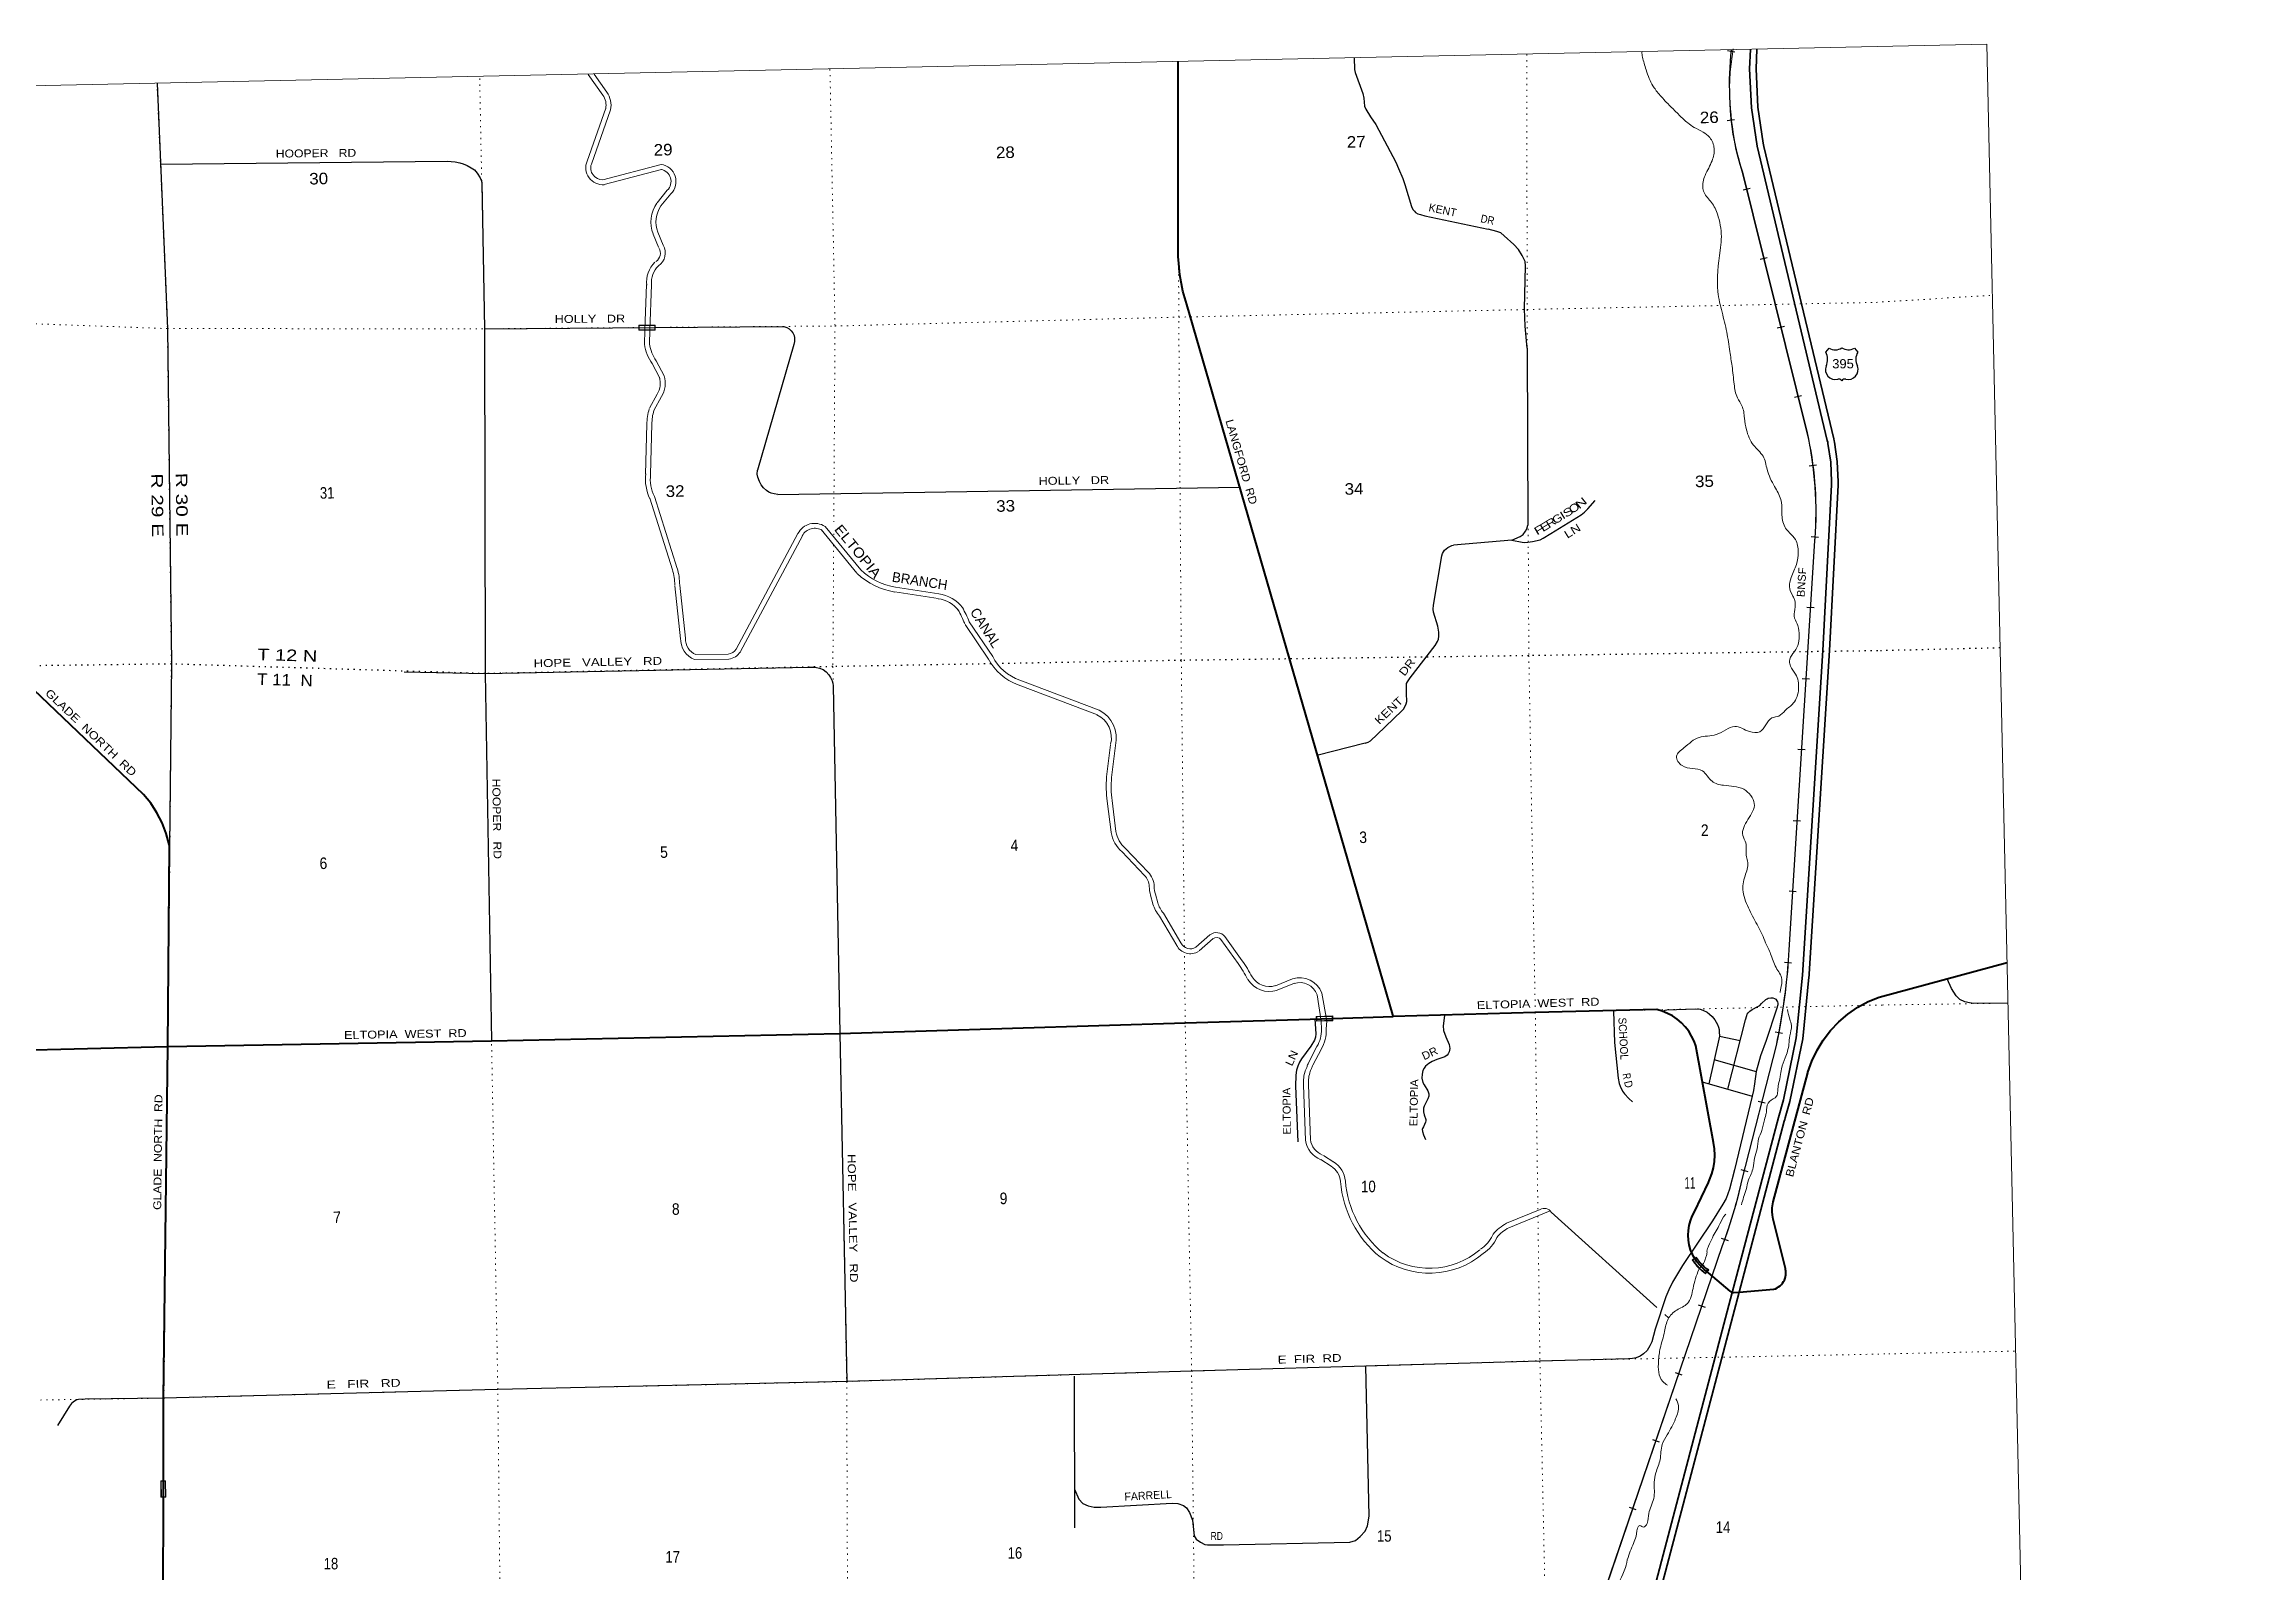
# Model space of a CAD drawing. Header units: feet. Extents: x 245918 to 509309, y -547785 to -360805.
# Drawn here: x 475798 to 509309, y -383988 to -360805 of the extents above; entities that cross this region are included whole.
import ezdxf
from ezdxf.enums import TextEntityAlignment as Align

# ---------------------------------------------------------------- set-up
doc = ezdxf.new("R2010")
doc.units = ezdxf.units.FT
doc.header["$LTSCALE"] = 60
doc.header["$PDMODE"] = 32
doc.header["$PDSIZE"] = 30
doc.linetypes.add('DOTTED', pattern=[1.5, 0.3, -1.2])
for name, color, linetype, lineweight in [('16', 7, 'Continuous', 25), ('20', 7, 'Continuous', 35), ('26', 7, 'Continuous', 40), ('27', 7, 'Continuous', 13), ('29', 7, 'Continuous', 25), ('31', 7, 'Continuous', 13), ('34', 7, 'Continuous', 25), ('39', 7, 'Continuous', 13), ('4', 7, 'Continuous', 13), ('6', 7, 'DOTTED', 25), ('61', 7, 'Continuous', 13), ('7', 7, 'DOTTED', 13)]:
    doc.layers.add(name, color=color, linetype=linetype, lineweight=lineweight)
doc.layers.add('30', color=7, linetype='Continuous')
doc.layers.add('41', color=7, linetype='Continuous')

msp = doc.modelspace()

# ---------------------------------------------------------------- linework, layer by layer
at = {"layer": '16'}
for p, q in [((502840.09, -365477.69), (502891.4, -365418.93)), ((503083.16, -365412.96), (503082.88, -365413.16)), ((503275.25, -365418.84), (503326.64, -365477.69))]:
    msp.add_line(p, q, dxfattribs=at)
for centre, radius, start, end in [((502647.11, -365588.32), 222.05, 332.97043, 29.75871), ((502982.48, -365261.27), 182.07, 239.97227, 303.45418), ((503184.26, -365261.77), 181.52, 236.33975, 300.08743), ((503184.25, -365261.27), 182.07, 236.54582, 236.59441), ((503519.61, -365588.32), 222.05, 150.24129, 207.02957), ((502986.3, -365743.22), 151.42, 159.09177, 283.81923), ((503180.42, -365743.22), 151.42, 256.18077, 20.90823)]:
    msp.add_arc(centre, radius, start, end, dxfattribs=at)
for centre, major_axis, start_param, end_param in [((503041.64, -365942.04), (-19.56, 51.67), 4.95877769, 6.28318531), ((503125.09, -365942.04), (19.56, 51.67), 0, 1.32637542)]:
    msp.add_ellipse(centre, major_axis=major_axis, ratio=0.929097, start_param=start_param, end_param=end_param, dxfattribs=at)
at = {"layer": '20'}
for p, q in [((499747.7, -386097.64), (501421.85, -379749.95)), ((499851.71, -386095.36), (501527.61, -379741.08))]:
    msp.add_line(p, q, dxfattribs=at)
for points in [[(501421.85, -379749.95), (502121.99, -377095.34), (502197.42, -376825.51), (502392.65, -375886.35), (502488.63, -374931.93), (502795.35, -370008.27), (502927.47, -367493.41), (502928.79, -367468.22), (502928.52, -367443.41), (502916.09, -367147.43), (502874.66, -366867.04), (502871.17, -366843.42), (502864.87, -366817.04), (501799.04, -362354.35), (501711.68, -361770.29), (501685.84, -361180.3), (501696.24, -360883.47)], [(501527.61, -379741.08), (502211.32, -377148.73), (502218.54, -377121.35), (502224.87, -377098.73), (502294.13, -376850.96), (502491.48, -375901.55), (502585.86, -374963.15), (502588.55, -374936.45), (502590, -374913.15), (502895.69, -370005.94), (503027.45, -367495.32), (503028.77, -367470.07), (503028.55, -367445.32), (503015.64, -367138.01), (502972.18, -366843.81), (502969.11, -366823.03), (502962.13, -366793.81), (501902.27, -362356.12), (501896.94, -362333.8), (501892.8, -362306.12), (501811.22, -361760.69), (501785.84, -361181.16), (501797.19, -360881.26)]]:
    msp.add_lwpolyline(points, dxfattribs=at)
at = {"layer": '26'}
for points in [[(496274.49, -375561.29), (496267.57, -375537.39), (493143.6, -364753.77), (493083.6, -364551.47), (493035.42, -364303.85), (493015.53, -364076.97), (493011.68, -364033.09), (493011.68, -364026.97), (493009.9, -361071.66)], [(477672.87, -376015.27), (477702.7, -372977.02), (477696.7, -372948.31), (477651.19, -372782.01), (477588.53, -372621.38), (477509.43, -372468.18), (477414.75, -372324.09), (477305.53, -372190.69), (473863.18, -368913.2)], [(501527.61, -379741.08), (502051.47, -379700.28), (502077.37, -379690.75), (502102.13, -379678.57), (502125.48, -379663.87), (502147.16, -379646.81), (502166.95, -379627.57), (502184.61, -379606.37), (502199.96, -379583.44), (502212.83, -379559.04), (502223.08, -379533.42), (502230.6, -379506.87), (502235.3, -379479.67), (502237.13, -379452.14), (502236.07, -379424.57), (502232.14, -379397.26), (502229.23, -379384.3), (502042.44, -378633.66), (502032.1, -378577.05), (502027.74, -378519.68), (502029.4, -378462.16), (502037.07, -378405.13), (502044.7, -378370.67), (502567.29, -376415.76), (502569.78, -376407.25), (502630.24, -376236.12), (502708.26, -376072.24), (502802.98, -375917.41), (502913.36, -375773.33), (503038.21, -375641.58), (503176.13, -375523.61), (503325.64, -375420.69), (503485.08, -375333.97), (503652.72, -375264.39), (505592.24, -374741.99)], [(477672.87, -376015.27), (482589.02, -375931.97), (487877.16, -375815.81), (493118.17, -375654.52), (495358, -375588.36), (496274.49, -375561.29)], [(501037.69, -379431.81), (501001.06, -379404.59), (500937.37, -379345.35), (500883.55, -379285.21), (500833.69, -379203.43), (500815.77, -379167.99), (500789.13, -379098.87), (500769.86, -379027.35), (500758.17, -378954.2), (500754.19, -378880.24), (500757.97, -378806.26), (500769.46, -378733.08), (500788.53, -378661.5), (500814.98, -378592.31), (500848.52, -378526.27), (501058.64, -378081.13), (501078.2, -378040.05), (501113.07, -377949.47), (501138.28, -377855.75), (501153.56, -377759.9), (501158.73, -377662.99), (501153.75, -377566.06), (501138.66, -377470.19), (500868.17, -376005.17), (500841.93, -375933.3), (500804.94, -375856.63), (500760.13, -375784.24), (500708.01, -375716.93), (500649.13, -375655.44), (500584.15, -375600.44), (500513.78, -375552.54), (500438.78, -375512.25), (500359.98, -375480.02), (500278.25, -375456.21), (498431.42, -375497.57), (496274.49, -375561.29)], [(474011.6, -376105.28), (475234.98, -376075.2), (477672.87, -376015.27)], [(477607.57, -382607.05), (477610.34, -381351.47), (477672.87, -376015.27)], [(501421.85, -379749.95), (501388.75, -379727.35), (501061.82, -379452.13), (501037.69, -379431.81)], [(501421.85, -379749.95), (501438.75, -379748), (501527.61, -379741.08)], [(477471.06, -402550.96), (477509.98, -397233.4), (477553.56, -391943.88), (477598.67, -386634.22), (477607.57, -382607.05)]]:
    msp.add_lwpolyline(points, dxfattribs=at)
at = {"layer": '29'}
for p, q in [((477562.18, -362624.41), (481916.36, -362578.77)), ((496756.02, -363410.15), (497716.68, -363612.72)), ((482482.47, -365124.3), (485072, -365104.06)), ((485072, -365104.06), (487000.96, -365088.99)), ((487175.59, -365361.81), (486626.67, -367270.2)), ((498308.63, -365420.18), (498321.09, -368103.53)), ((486933.79, -367636.86), (493943.56, -367526.28)), ((498074.78, -368332.28), (497192.7, -368409)), ((495849.3, -371413.2), (495116.34, -371599.51)), ((501357.01, -376661.07), (501620.55, -375609.61)), ((501226.13, -375858.02), (501065.88, -376580.95)), ((501226.13, -375858.02), (501540.41, -375925.69)), ((501144.23, -376215.03), (501785.24, -376394.87)), ((500965.28, -376550.68), (501722.92, -376768.8)), ((491434.91, -381016.73), (491439.99, -383320.15)), ((495909.33, -383142.82), (495858.57, -380867.81))]:
    msp.add_line(p, q, dxfattribs=at)
for points in [[(495681.72, -361014.12), (495690.09, -361186.67), (495697.53, -361234.52), (495813.38, -361552.47), (495829.32, -361625.85), (495841.01, -361743.89), (495859.08, -361791.74), (495931.36, -361906.58), (496012.13, -362025.68), (496313.98, -362595.66), (496357.56, -362692.42), (496419.2, -362845.55), (496450.02, -362935.94), (496552.06, -363267.72), (496573.32, -363312.38), (496596.7, -363340.03), (496615.83, -363359.17), (496649.84, -363378.32), (496690.23, -363391.07), (496756.02, -363410.15)], [(477511.62, -361399.29), (477668.53, -365120.77), (477728.55, -370210.88), (477702.7, -372977.02)], [(481916.36, -362578.77), (482036.3, -362588.98), (482108.57, -362605.99), (482157.46, -362623.01), (482219.1, -362648.53), (482280.74, -362682.55), (482327.51, -362712.33), (482370.02, -362761.24), (482416.78, -362833.55), (482429.54, -362867.58), (482439.92, -362904.77)], [(482439.92, -362904.77), (482482.47, -365124.3), (482492.58, -370354.35), (482588.26, -375931.99)], [(498308.63, -365420.18), (498280.24, -365086.11), (498267.49, -364822.38), (498284.5, -364167.33), (498280.24, -364103.53), (498233.48, -364014.2), (498178.21, -363920.62), (498105.94, -363844.06), (497961.39, -363712.2), (497910.37, -363669.66), (497846.6, -363648.39), (497716.68, -363612.72)], [(487000.96, -365088.99), (487040.6, -365093.77), (487072.49, -365103.34), (487107.56, -365124.61), (487137.32, -365153.32), (487161.76, -365185.22), (487179.83, -365225.63), (487188.33, -365261.78), (487189.4, -365291.56), (487186.21, -365319.2), (487175.59, -365361.81)], [(486933.79, -367636.86), (486879.06, -367630.98), (486834.42, -367618.22), (486796.16, -367601.21), (486760.03, -367575.68), (486717.51, -367539.53), (486681.38, -367490.61), (486653.74, -367443.83), (486630.36, -367375.77), (486621.86, -367328.98), (486626.67, -367270.2)], [(498074.78, -368332.28), (498232.41, -368364.54), (498264.3, -368366.67), (498317.44, -368364.54), (498391.84, -368351.78), (498504.5, -368324.13), (498549.14, -368302.86), (498668.18, -368230.55), (499127.33, -367945.56), (499178.34, -367905.15), (499227.24, -367856.24), (499342.02, -367728.63)], [(498074.78, -368332.28), (498204.78, -368277.34), (498247.29, -368245.44), (498283.43, -368194.4), (498304.69, -368158.24), (498321.09, -368103.53)], [(495849.3, -371413.2), (495893.11, -371398.41), (495928.17, -371376.08), (496030.21, -371278.25), (496408.58, -370920.95), (496430.91, -370894.36), (496456.42, -370851.82), (496473.42, -370815.67), (496480.86, -370780.58), (496476.6, -370657.22), (496476.6, -370525.36), (496478.74, -370508.35), (496491.49, -370480.7), (496531.87, -370423.28), (496914.5, -369929.86), (496949.58, -369867.12), (496964.46, -369833.09), (496969.77, -369789.49), (496966.59, -369728.88), (496952.76, -369636.36), (496888.99, -369423.68), (496880.51, -369376.89), (496884.74, -369317.34), (497012.28, -368568.71), (497024.52, -368535.21), (497038.33, -368509.68), (497055.34, -368485.23), (497078.72, -368462.89), (497104.23, -368444.82), (497133.99, -368427.8), (497164.81, -368415.04), (497192.7, -368409)], [(481264.52, -370328.84), (482491.67, -370356.3), (487415.84, -370258.05)], [(487415.84, -370258.05), (487484.34, -370258.06), (487519.94, -370262.84), (487567.24, -370274.01), (487621.97, -370296.87), (487667.15, -370328.24), (487709.12, -370373.43), (487736.23, -370414.38), (487758.01, -370464.88), (487769.18, -370503.7), (487774.63, -370540.28)], [(487774.63, -370540.28), (487877.16, -375815.81), (487979.76, -381099.89)], [(505605.82, -375358.56), (505083.5, -375363.02), (505020.79, -375353.45), (504951.71, -375337.5), (504878.37, -375300.28), (504819.91, -375248.17), (504747.64, -375133.32), (504683.54, -374986.74)], [(501620.55, -375609.61), (501640.84, -375544.86), (501650.4, -375523.59), (501662.63, -375503.93), (501687.6, -375477.87), (501724.28, -375452.88), (501811.43, -375408.22), (501838.53, -375393.86), (501866.7, -375363.56), (501932.6, -375299.75), (501952.26, -375289.64), (501969.26, -375283.26), (502004.87, -375276.36), (502039.41, -375279.01), (502064.4, -375286.99), (502084.05, -375299.21), (502100.53, -375321.02), (502109.56, -375337.49), (502112.75, -375355.57), (502111.16, -375382.7), (502092.03, -375446.5), (501938.98, -375925.04), (501851.82, -376154.74), (501785.24, -376394.87)], [(495084.24, -375596.87), (495101.83, -375824.83), (495096.51, -375872.69), (495080.57, -375918.41), (495025.3, -376011.99), (494885, -376203.4), (494854.18, -376255.51), (494826.24, -376313.53), (494807.42, -376374.61), (494795.72, -376450.11), (494791.47, -376616), (494825.48, -377462.47)], [(497051.72, -375546.06), (497035.17, -375702.53), (497040.48, -375773.78), (497073.43, -375868.42), (497124.45, -375987.53), (497134.01, -376048.14), (497124.45, -376093.87), (497108.5, -376128.96), (497093.62, -376148.1), (497056.42, -376170.43), (496937.38, -376212.97), (496866.17, -376243.8), (496817.18, -376270.92), (496766.26, -376311.86), (496745, -376343.77), (496724.81, -376378.86), (496713.12, -376437.35), (496712.06, -376493.71), (496726.93, -376561.77), (496746.07, -376595.8), (496801.34, -376689.38), (496816.21, -376731.91), (496814.09, -376770.19), (496800.28, -376809.55), (496775.83, -376859.52), (496743.94, -376921.2), (496737.56, -376953.1), (496736.5, -377005.21), (496746.07, -377050.93), (496772.64, -377124.32), (496772.64, -377143.46), (496767.32, -377161.53), (496733.31, -377233.84), (496717.37, -377260.43), (496715.25, -377271.07), (496720.56, -377306.15), (496737.56, -377357.2), (496767.32, -377425.26)], [(499620.04, -375477.87), (499632.45, -375953.79), (499689.1, -376495.18)], [(500369.38, -375480.27), (500403.39, -375463.26), (500428.9, -375456.88), (500868.92, -375441.99), (500932.7, -375450.5), (500975.21, -375465.39), (501038.98, -375495.16), (501077.25, -375522.81), (501117.63, -375561.09), (501155.9, -375612.14), (501196.29, -375682.32), (501213.29, -375722.73), (501220.99, -375758.09), (501221.79, -375790.79), (501226.13, -375858.02)], [(499689.1, -376495.18), (499705.09, -376576.66), (499722.1, -376614.94), (499758.23, -376691.51), (499787.99, -376734.05), (499849.64, -376804.23), (499909.16, -376857.4)], [(501785.24, -376394.87), (501757.75, -376580.64), (501742.87, -376684.86), (501722.92, -376768.8), (501454.96, -377886.89)], [(501454.96, -377886.89), (501381.5, -378180.03), (501327.29, -378321.48), (501279.46, -378409.73), (501122.15, -378660.7), (500667.24, -379337.04), (500514.19, -379592.27), (500456.8, -379707.12), (500412.15, -379813.46), (500250.59, -380302.64), (500200.64, -380495.12), (500169.82, -380557.86), (500130.49, -380626.98), (500076.28, -380681.22), (500026.33, -380716.31), (499961.49, -380740.77), (499905.16, -380752.47), (499847.06, -380757.33)], [(499847.06, -380757.33), (498502.16, -380790.44), (493214.8, -380940.76), (487979.76, -381099.89), (482683.65, -381218.25), (477610.34, -381351.47), (476422.22, -381365.3)], [(476422.22, -381365.3), (476318.21, -381370.42), (476295.36, -381375.21), (476270.92, -381385.84), (476237.43, -381410.83), (476214.59, -381434.76), (476184.29, -381472.51), (475999.36, -381766)], [(491439.37, -382733.65), (491503.14, -382886.78), (491562.66, -382950.59), (491643.44, -382984.62), (491736.97, -383005.89), (491839.01, -383005.89), (492918.89, -382946.34), (493003.92, -382950.59), (493093.2, -382980.36), (493139.97, -383018.65), (493182.48, -383086.71), (493229.25, -383205.81), (493254.76, -383439.77), (493284.52, -383490.81), (493348.29, -383537.6), (493416.32, -383571.63), (493458.83, -383580.14), (493701.17, -383580.14), (495618.6, -383537.6), (495703.63, -383512.08), (495775.9, -383452.53), (495848.18, -383371.71), (495886.44, -383290.89), (495909.33, -383142.82)]]:
    msp.add_lwpolyline(points, dxfattribs=at)
at = {"layer": '31'}
for p, q in [((484822.93, -365069.85), (485072.92, -365067.27)), ((484823.7, -365144.85), (484822.93, -365069.85)), ((485073.69, -365142.88), (484823.7, -365145.46)), ((485073.54, -365068.5), (485074.31, -365143.5))]:
    msp.add_line(p, q, dxfattribs=at)
msp.add_lwpolyline([(484831, -365077.76), (485065.61, -365075.34), (485066.22, -365134.96), (484831.61, -365137.38)], close=True, dxfattribs=at)
at = {"layer": '34'}
for p, q in [((501349.89, -360902.74), (501458.96, -360921.11)), ((501346.91, -361963.34), (501456.77, -361950.46)), ((501585.85, -363014.19), (501693.21, -362987.56)), ((501844.65, -364068.69), (501952.01, -364042.06)), ((502105.25, -365108.75), (502212.61, -365082.13)), ((502364.05, -366163.25), (502471.41, -366136.63)), ((502590.17, -367203.9), (502699.94, -367190.27)), ((502618.85, -368276.99), (502729.21, -368284.49)), ((502553.62, -369347.51), (502664.01, -369354.43)), ((502483.08, -370431), (502593.47, -370437.92)), ((502418.6, -371501.28), (502529, -371508.2)), ((502348.07, -372584.78), (502458.46, -372591.7)), ((502283.59, -373655.05), (502393.98, -373661.97)), ((502212.75, -374737.32), (502322.97, -374746.6)), ((502073.99, -375794.24), (502182.66, -375814.86)), ((501813.54, -376844.68), (501920.72, -376872)), ((501551.25, -377884.32), (501658.43, -377911.64)), ((501252.93, -378923.07), (501357.58, -378958.9)), ((500906.49, -379937.78), (501011.16, -379973.53)), ((500553.08, -380964.45), (500657.75, -381000.2)), ((500209, -381979.95), (500313.67, -382015.7)), ((499855.59, -383006.62), (499960.26, -383042.37))]:
    msp.add_line(p, q, dxfattribs=at)
at = {"layer": '34', "lineweight": 13}
for p, q in [((501574.52, -362746.22), (502556.23, -366705.12)), ((502670.34, -368340.65), (502281.29, -374546.84)), ((502086.56, -376000.68), (501568.57, -378032.97)), ((501269.31, -379041.01), (499428.38, -384431.04))]:
    msp.add_line(p, q, dxfattribs=at)
at = {"layer": '34'}
msp.add_lwpolyline([(501458.89, -362308.01), (501466.43, -362344.49), (501481.2, -362410.04), (501496.81, -362475.34), (501514, -362540.53), (501532.02, -362605.48), (501551.3, -362669.86), (501571.41, -362733.99), (501575.58, -362745.91), (502557.3, -366704.87), (502577.62, -366797.56), (502595.69, -366890.18), (502612.18, -366983.15), (502627.74, -367076.9), (502641.05, -367170.6), (502652.66, -367264.12), (502663.33, -367358.42), (502671.78, -367452.66), (502678.51, -367546.72), (502683.77, -367641.68), (502687.21, -367735.93), (502689.6, -367830.41), (502689.86, -367925.39), (502688.3, -368019.66), (502685.16, -368114.27), (502680.84, -368208.61), (502674.4, -368303.42), (502671.44, -368340.73), (502282.39, -374546.91), (502272.32, -374711.67), (502258.54, -374875.29), (502241.93, -375038.75), (502223.39, -375203.05), (502201.13, -375366.2), (502176.1, -375528.24), (502149.12, -375691.13), (502118.45, -375852.87), (502087.63, -376000.93), (501569.64, -378033.23), (501538.95, -378166.22), (501505.37, -378297.78), (501469.52, -378428.82), (501431.97, -378560.28), (501391.55, -378690.31), (501349.02, -378819.05), (501304.8, -378948.21), (501270.35, -379041.38), (499429.43, -384431.36)], dxfattribs=at)
msp.add_arc((506379.29, -361411.36), 5002.59, 174.01631, 190.46449, dxfattribs=at)
at = {"layer": '34', "lineweight": 13}
for centre, radius, start, end in [((505234.17, -361536.02), 3854.56, 170.11124, 198.29833), ((497268.32, -367895.8), 5420.3, 355.29238, 12.68968), ((492864.1, -374025.44), 9431.62, 347.91122, 356.83098), ((493959.63, -376322.52), 7798.82, 339.5997, 347.33082)]:
    msp.add_arc(centre, radius, start, end, dxfattribs=at)
at = {"layer": '39'}
for p, q in [((484054.08, -361262.67), (484277.97, -361578.31)), ((484144.81, -361260.65), (484339.14, -361534.92)), ((484324.57, -361774.19), (484040.77, -362578.4)), ((484395.37, -361798.93), (484103.64, -362623.83)), ((484277.78, -362863.01), (485162.18, -362629.17)), ((484296.95, -362935.52), (485167.64, -362705.3)), ((485256.73, -363022.02), (485102.31, -363213.42)), ((485308.82, -363075.98), (485160.79, -363260.37)), ((485042.39, -363685.7), (485123.17, -363884.81)), ((485111.89, -363657.5), (485192.67, -363856.61)), ((485022.45, -365642.36), (485142.03, -365872.72)), ((485089.02, -365607.81), (485208.6, -365838.17)), ((485101.83, -366117.03), (484988.45, -366326.73)), ((485167.8, -366152.7), (485054.42, -366362.4)), ((484948.25, -366570.16), (484927.81, -367330.44)), ((485023.22, -366572.18), (485002.78, -367332.46)), ((484989.3, -367693.64), (485337.27, -368782.56)), ((485060.74, -367670.81), (485408.71, -368759.73)), ((486302.89, -369985.38), (487240.13, -368228.67)), ((486369.06, -370020.68), (487306.3, -368263.97)), ((487592.54, -368170.14), (488134.95, -368830.78)), ((487650.51, -368122.55), (488192.92, -368783.19)), ((485370.15, -369024.81), (485458.95, -369828.76)), ((485444.7, -369016.58), (485533.5, -369820.53)), ((488710.61, -369118.25), (489366.3, -369219.43)), ((488722.05, -369044.13), (489377.74, -369145.31)), ((489778.31, -369610.55), (490133.23, -370136.89)), ((489840.49, -369568.62), (490195.41, -370094.96)), ((485668.58, -370143.37), (486189.73, -370137.97)), ((485687.55, -370068.17), (486179.74, -370063.07)), ((490581.91, -370525.2), (491784.99, -370983.38)), ((490608.6, -370455.11), (491811.68, -370913.29)), ((491984.11, -371439.19), (491925.24, -371925)), ((492058.57, -371448.21), (491999.7, -371934.02)), ((491933.4, -372292.76), (491992.42, -372763.88)), ((492007.82, -372283.44), (492066.84, -372754.56)), ((492154.86, -373058.43), (492501.95, -373420.13)), ((492208.97, -373006.5), (492556.06, -373368.2)), ((492592.97, -373721), (492628.75, -373852.79)), ((492665.78, -373702.94), (492701.13, -373833.14)), ((492728.29, -374036.66), (492989.3, -374481.89)), ((492788.98, -373991.88), (493054, -374443.96)), ((493280.92, -374508.46), (493493.15, -374321)), ((493330.57, -374564.67), (493542.8, -374377.21)), ((493660.38, -374391.76), (493921.09, -374757.18)), ((493721.43, -374348.2), (493982.14, -374713.62)), ((494486.03, -375092.75), (494748.05, -374987.09)), ((494514.08, -375162.31), (494776.1, -375056.65)), ((495119.42, -375231.17), (495180.98, -375628.53)), ((495183.63, -375631.48), (495184.88, -375754.94)), ((495117.76, -376015.96), (494988.49, -376264.56)), ((495184.3, -376050.56), (495055.03, -376299.16)), ((494913.92, -376600.16), (494945.19, -377436.76)), ((494988.87, -376597.36), (495020.14, -377433.96)), ((495219.33, -377669.86), (495371.93, -377768.79)), ((495178.53, -377732.79), (495331.13, -377831.72)), ((497995.25, -378698.5), (498506.07, -378489.11)), ((498030.28, -378765.32), (498658.31, -378507.73)), ((498673.9, -378529.27), (500275.86, -379974.48)), ((497780.51, -378882.46), (497792.11, -378863.78)), ((500398.04, -380084.7), (500452.77, -380134.08))]:
    msp.add_line(p, q, dxfattribs=at)
for points in [[(484943.24, -364452.91), (484917.52, -365146.24), (484909.67, -365357.67)], [(485018.19, -364455.69), (484992.67, -365143.49), (484984.9, -365352.96)], [(495190.02, -375205.86), (495266.19, -375628.31), (495259.86, -375753.01)]]:
    msp.add_lwpolyline(points, dxfattribs=at)
for centre, radius, start, end in [((484060.31, -361732.3), 266.62, 348.75313, 35.29475), ((484060.31, -361732.3), 341.62, 348.75277, 35.29395), ((484276.73, -362680.8), 257.21, 156.5404, 275.17854), ((484276.73, -362680.8), 182.22, 161.7829, 270.33168), ((485127.38, -362888.05), 261.22, 313.99385, 82.34505), ((485127.38, -362888.05), 186.22, 313.99388, 79.009), ((485506.01, -363504.45), 497.79, 144.73817, 201.22237), ((485506.01, -363504.45), 422.79, 144.73817, 201.22235), ((484998.94, -363976.14), 152.64, 302.64324, 31.6758), ((484998.94, -363976.14), 227.64, 302.64352, 31.67505), ((485360.92, -364416.41), 419.97, 133.89645, 186.5373), ((485360.92, -364416.41), 344.97, 133.89643, 186.53737), ((485579.59, -365258.69), 677.12, 188.47036, 215.43785), ((485579.59, -365258.69), 602.12, 189.00734, 215.43767), ((484835.26, -365949.65), 314.62, 328.59157, 16.6262), ((484835.27, -365949.65), 389.62, 328.5916, 16.62641), ((485650.13, -366558.2), 702.07, 161.8046, 181.27676), ((485650.13, -366558.2), 627.07, 161.80461, 181.27679), ((485607.55, -367403), 683.87, 173.34701, 206.09414), ((485607.55, -367403), 608.87, 173.34694, 206.09401), ((487494.44, -368365.57), 288.82, 57.29184, 151.70508), ((487494.44, -368365.57), 213.82, 57.29165, 151.70511), ((484548.85, -369018.29), 820.85, 0.10939, 17.01689), ((484548.85, -369018.28), 895.85, 0.10921, 17.01664), ((488866.78, -368083.69), 1046.28, 226.06935, 261.43029), ((488866.78, -368083.69), 971.28, 226.06937, 261.43031), ((489300.24, -369694.61), 479.75, 37.91314, 81.96937), ((489300.24, -369694.62), 554.75, 37.91318, 81.96941), ((486907.09, -370837.18), 3120.95, 23.38632, 27.65612), ((486907.08, -370837.18), 3195.95, 23.38629, 27.65609), ((485789.52, -369833), 331.32, 177.21034, 249.19984), ((485789.52, -369833), 256.32, 177.21039, 246.5587), ((486153.28, -369884.67), 180.34, 278.43824, 326.05605), ((486153.29, -369884.68), 255.34, 278.43567, 326.05626), ((490845.89, -369765.77), 804.03, 206.8422, 251.00484), ((490845.89, -369765.77), 729.03, 206.84218, 251.00482), ((491605.17, -371333.04), 467.8, 345.74782, 63.80314), ((491605.17, -371333.04), 392.8, 345.74786, 63.80324), ((493711.66, -372069), 1792.28, 175.48861, 187.17311), ((493711.66, -372069), 1717.28, 175.48863, 187.17314), ((492494.85, -372679.16), 509.6, 189.99061, 228.86775), ((492494.85, -372679.16), 434.6, 189.99051, 228.86762), ((492282.2, -373612.93), 292.28, 5.41252, 41.78603), ((492282.21, -373612.94), 367.28, 4.14039, 41.78671), ((492998.91, -373592.52), 425.78, 179.03799, 197.56296), ((492998.89, -373592.5), 350.78, 179.0396, 198.57795), ((493075.3, -373729.75), 463.19, 195.44607, 221.46914), ((493075.29, -373729.74), 388.19, 195.4471, 222.47565), ((493593.19, -374452.99), 165.62, 39.2562, 127.15787), ((493196.19, -374375.13), 232.97, 205.8309, 302.43442), ((493196.19, -374375.13), 157.97, 205.82919, 302.43375), ((493593.19, -374452.99), 90.61, 39.25414, 127.1573), ((492323.84, -375894.57), 1960.83, 27.34751, 35.45645), ((492323.84, -375894.57), 2035.83, 27.34757, 35.45651), ((494395.2, -374796.49), 309.38, 211.75927, 287.37342), ((494855.53, -375325.79), 355.34, 19.72484, 107.60564), ((494395.2, -374796.49), 384.38, 211.75921, 287.37338), ((494855.53, -375325.78), 280.34, 19.72453, 107.60543), ((494693.1, -375767.62), 491.95, 329.68124, 1.477), ((494693.1, -375767.62), 566.95, 329.68125, 1.47707), ((495485.08, -376561.38), 572.47, 162.09581, 183.88424), ((495485.08, -376561.38), 497.47, 160.19261, 183.88429), ((495302.54, -377395.06), 359.78, 186.6554, 249.83704), ((495302.54, -377395.06), 284.78, 186.6554, 249.83704), ((495179.83, -378085.9), 295.81, 4.33999, 59.23803), ((495179.83, -378085.9), 370.81, 4.33998, 59.23801), ((497126.31, -377926.93), 1657.16, 184.72773, 230.69379), ((497126.31, -377926.93), 1582.16, 184.72773, 230.6938), ((498569.26, -378595.8), 124, 32.45087, 120.63686), ((497348.33, -378695.12), 471.04, 302.35424, 336.56466), ((497348.33, -378695.12), 546.03, 302.35425, 336.56465), ((498300.18, -379282.53), 658.4, 117.55738, 140.5048), ((498300.18, -379282.53), 583.4, 117.55729, 140.60747), ((496825.19, -378194.78), 1260.75, 233.57303, 310.29485), ((496825.19, -378194.78), 1185.75, 233.57303, 310.29485)]:
    msp.add_arc(centre, radius, start, end, dxfattribs=at)
for points in [[(500260.53, -361500.72), (500217, -361435.83), (500162.28, -361327.59), (500113.63, -361195.03), (500084.44, -361092.88), (500060.12, -361004.1), (500049, -360919.76)], [(500260.53, -361500.72), (500294.01, -361542.11), (500442.14, -361707.48), (500550.87, -361815.48), (500682.09, -361943.05), (500747.54, -361999.81), (500845.31, -362067.86), (500979.24, -362139.09), (501079.34, -362221.16), (501147.31, -362386.4), (501115.59, -362574.08), (501010.51, -362795.65), (500977.07, -362995.43), (501004.97, -363075.18), (501120.68, -363225.23), (501209.47, -363424.15), (501255.55, -363768.8), (501239.34, -363934.01), (501203.82, -364561.98), (501267.13, -364872.06), (501338.27, -365173.91), (501385.23, -365470.3), (501418.4, -365690.63), (501450.78, -365963.24), (501499.74, -366173.14), (501568.64, -366292.13), (501607.07, -366480.17), (501637.21, -366656.35), (501744.87, -366891.01), (501889.04, -367058.48), (501951.79, -367258.02), (502064.06, -367518.7), (502158.77, -367713.46), (502175.07, -367898), (502176.33, -367952.25), (502231.02, -368149.96), (502290.74, -368218.91), (502381.35, -368323.32), (502423.79, -368511.27), (502396.08, -368698.85), (502316.57, -368899.72), (502289.64, -369035.03), (502343.17, -369182.51), (502368.42, -369234.18), (502371.87, -369382.85), (502368.94, -369515.58), (502419.67, -369628.96), (502435.28, -369783.37), (502418.7, -369932.51), (502289.9, -370168.7), (502305.65, -370242.7), (502382.6, -370363.51), (502427.89, -370587.58), (502348.8, -370806.52), (502225.08, -370915.96), (502128.84, -371000.63), (502023.29, -371029.24), (501839.76, -371238.58), (501685.39, -371236.18), (501459.14, -371159.08), (501179.42, -371282.23), (500917.86, -371324.56), (500689.06, -371482.7), (500575.82, -371611.99), (500661.25, -371752.7), (500967.76, -371833.94), (501115.71, -371991.27), (501289.46, -372051.52), (501595.5, -372112.67), (501756.82, -372327.98), (501660.26, -372571.46), (501581.69, -372812.5), (501626.41, -372926.02), (501637.31, -373136.83), (501657.34, -373222.79), (501615.98, -373426.78), (501585.48, -373666.69), (501624.89, -373810.49), (501747.17, -374070.94), (501877.14, -374317.14), (501925.36, -374441.53)], [(501925.36, -374441.53), (502004.61, -374609.32), (502086.72, -374817.76), (502175.15, -374994.62), (502157.37, -375135.56), (502147.1, -375193.98)], [(502259.79, -375453.6), (502295.16, -375600.98), (502320.42, -375695.73), (502295.16, -375853.64), (502282.52, -375979.96), (502225.68, -376188.4), (502168.83, -376352.63), (502149.88, -376472.64), (502118.3, -376617.91), (502111.98, -376693.71), (502093.03, -376769.5), (501985.66, -376851.62), (501941.13, -376975.07), (501937.96, -377028.93), (501909.44, -377127.16), (501871.42, -377291.92), (501820.72, -377415.49), (501798.54, -377570.75), (501758.27, -377710.64), (501739.32, -377855.91), (501669.84, -378039.08), (501631.94, -378184.36), (501594.04, -378304.37), (501560.36, -378416.65)], [(494940.33, -376385.39), (494957.02, -376345.15), (494976.42, -376295.86), (494988.49, -376264.56)], [(495017.04, -376392.81), (495033.97, -376346.94), (495045.79, -376322.85), (495055.03, -376299.16)], [(501325.07, -378560.72), (501316.13, -378569.66), (501234.01, -378708.62), (501120.32, -378917.05), (501063.47, -379043.38), (501038.21, -379119.18), (501038.21, -379157.07), (501019.26, -379213.92), (501000.31, -379277.09), (500921.87, -379383.79)], [(500922.09, -379383.32), (500914.87, -379399.09), (500827.35, -379686.58), (500740.48, -379915.75), (500578.47, -380016.04), (500447.3, -380149.78), (500395.6, -380339.94), (500329.32, -380592.76), (500301.84, -380790.39), (500367.11, -381098.41), (500440.2, -381156.02)], [(500567.66, -381359.77), (500606.22, -381470.68), (500562.58, -381662.67), (500434.02, -381908.9), (500359.21, -382053.38), (500326.52, -382285.3), (500262.99, -382483.78), (500238.25, -382627.08), (500229.97, -382874.51), (500155.07, -383101.4), (500128.57, -383254.79), (500075.7, -383308.29), (500021.06, -383285.45), (499967.86, -383411.33), (499934.51, -383528.69), (499839.86, -383768.11), (499799.34, -383921.82), (499630.07, -384313.74), (499562.54, -384685.18), (499541.68, -384995.22), (499449.13, -385325.04), (499332.54, -385568.99), (499180.87, -385683.1), (499002.98, -385789.79), (498895.1, -385977.25), (498774.03, -386028.34), (498594.69, -386159.19), (498466.78, -386347.12), (498325.88, -386493.14), (498216.46, -386527.87), (497963.19, -386582.06), (497809.43, -386692.21), (497728.89, -386762.44), (497487.32, -386888.72), (497310.27, -387031.57), (497106.52, -387233.34), (496956.91, -387349.42), (496756.1, -387504.89), (496562.46, -387710.45), (496441.3, -387843.95), (496200.01, -387982.28), (495895.34, -388131.44)]]:
    msp.add_spline(points, degree=3, dxfattribs=at)
at = {"layer": '4'}
msp.add_lwpolyline([(252658.03, -364975.08), (284238.76, -364605.82), (315818.96, -364193.12), (347398.55, -363736.98), (378977.49, -363237.41), (410555.7, -362694.39), (442133.15, -362107.94), (473709.75, -361478.06), (505285.47, -360804.74), (509308.75, -543581.54), (477481.62, -544260.21), (445653.59, -544895.11), (413824.71, -545486.24), (381995.06, -546033.57), (350164.67, -546537.12), (318333.63, -546996.89), (286501.99, -547412.88), (254669.8, -547785.08)], close=True, dxfattribs=at)
msp.add_lwpolyline([(252658.03, -364975.08), (284238.76, -364605.82), (315818.96, -364193.12), (347398.55, -363736.98), (378977.49, -363237.41), (410555.7, -362694.39), (442133.15, -362107.94), (473709.75, -361478.06), (505285.47, -360804.74), (509308.75, -543581.54), (477481.62, -544260.21), (445653.59, -544895.11), (413824.71, -545486.24), (381995.06, -546033.57), (350164.67, -546537.12), (318333.63, -546996.89), (286501.99, -547412.88), (254669.8, -547785.08)], close=True, dxfattribs=at)
at = {"layer": '6'}
for points in [[(477510.7, -361399.31), (477668.53, -365120.77), (477728.55, -370210.88), (477672.87, -376015.27), (477610.34, -381351.47), (477607.57, -382606.05)], [(490170.95, -370207.72), (487770.04, -370250.42), (482491.67, -370356.3), (477728.55, -370210.88), (473891, -370261.3)], [(505487.14, -369966.97), (503628.99, -370010.62), (498333.85, -370084.73), (493058.7, -370156.36), (490263.18, -370206.08)], [(477607.02, -382855.05), (477598.67, -386634.22), (477553.56, -391943.88), (477509.98, -397233.4), (477471.06, -402550.96), (477591.16, -407134.24)]]:
    msp.add_lwpolyline(points, dxfattribs=at)
at = {"layer": '61'}
for p, q in [((495109.55, -375632.87), (495107.22, -375557.91)), ((495359.43, -375625.09), (495109.55, -375632.87)), ((500813.59, -379253.05), (500876.23, -379211.8)), ((500824.66, -379255.33), (500873.94, -379222.88)), ((501049.22, -379406.8), (501012.51, -379453.04)), ((501060.68, -379405.25), (501014, -379464.05)), ((477566.93, -382606.73), (477641.92, -382605.49)), ((477571.08, -382856.7), (477566.93, -382606.73))]:
    msp.add_line(p, q, dxfattribs=at)
for points in [[(495107.22, -375557.91), (495357.1, -375550.13), (495359.43, -375625.09)], [(477641.92, -382605.49), (477646.07, -382855.45), (477571.08, -382856.7)]]:
    msp.add_lwpolyline(points, dxfattribs=at)
for points in [[(495117.29, -375624.62), (495115.46, -375565.65), (495349.35, -375558.37), (495351.18, -375617.34)], [(477578.94, -382848.57), (477575.05, -382614.59), (477634.05, -382613.61), (477637.94, -382847.58)]]:
    msp.add_lwpolyline(points, close=True, dxfattribs=at)
for centre, radius, start, end in [((501484.62, -378816.4), 800.6, 213.03637, 225.06258), ((501484.62, -378816.4), 792.6, 213.62744, 225.06258), ((501484.63, -378816.39), 733.6, 213.64853, 233.59266), ((501484.63, -378816.39), 725.6, 213.03626, 234.24817), ((501484.62, -378816.4), 800.6, 225.14336, 234.04114), ((501484.62, -378816.4), 792.6, 225.14336, 233.44126)]:
    msp.add_arc(centre, radius, start, end, dxfattribs=at)
msp.add_point((501049.22, -379406.8), dxfattribs=at)
at = {"layer": '7'}
for p, q in [((473782.04, -364980.71), (477668.53, -365120.77)), ((487782.56, -368234.01), (487782.29, -368277.32))]:
    msp.add_line(p, q, dxfattribs=at)
for points in [[(487725.59, -361184.54), (487802.18, -365072.76), (487783.68, -368052.81)], [(493105.68, -374500.14), (493058.7, -370156.36), (493019.97, -364947.16), (493008.68, -361071.69)], [(498303.11, -360957.37), (498308.11, -364831), (498333.85, -370084.73), (498431.42, -375497.57), (498471.6, -378504.01)], [(483290.14, -407015.2), (483101.77, -402428.77), (483022.7, -397122.02), (482877.71, -391824.86), (482740.64, -386523.5), (482683.65, -381218.25), (482589.02, -375931.97), (482491.67, -370356.3), (482482.47, -365124.3), (482408.49, -361296.9)], [(485121.38, -365103.2), (487802.39, -365081.76), (493019.97, -364947.16), (498308.11, -364831), (503608.46, -364722.6), (505369.33, -364614.94)], [(477668.53, -365120.77), (482482.47, -365124.3), (484819.77, -365105.61)], [(487781.51, -368403.06), (487770.04, -370250.42), (487877.16, -375815.81), (487979.76, -381099.89), (487999.63, -386446.22), (488213.51, -391689.49), (488248.43, -396993.26), (488329.22, -402287.9), (488539.94, -406904.29)], [(493448.27, -391079.18), (493275.85, -386247.92), (493214.8, -380940.76), (493118.17, -375654.52), (493106.66, -374590.57)], [(495107.4, -375595.76), (493118.17, -375654.52), (487877.16, -375815.81), (482589.02, -375931.97), (477672.87, -376015.27), (475234.98, -376075.2)], [(505605.78, -375356.97), (503699.63, -375385.9), (498431.42, -375497.57), (495358.94, -375588.33)], [(498472.68, -378585.05), (498502.16, -380790.44), (498619.89, -386122.41), (498709.96, -391384.68), (498839.21, -396780.7), (498909.2, -402041.43), (498983.04, -404572.82)], [(474120.95, -381404.65), (477610.34, -381351.47), (482683.65, -381218.25), (487979.76, -381099.89), (493214.8, -380940.76), (498501.7, -380785.36), (503796.45, -380680.17), (505722.01, -380636.96)]]:
    msp.add_lwpolyline(points, dxfattribs=at)

# ---------------------------------------------------------------- texts
at = {"layer": '16', "width": 1.05}
msp.add_text('395', height=140, dxfattribs=at).set_placement((503102.97, -365724.73), align=Align.CENTER)
at = {"layer": '27'}
for s, rotation, width, p in [('LANGFORD  RD', 286.156, 1.1, (493728.15, -366520)), ('GLADE  NORTH  RD', 316.405, 1.2, (475804.11, -370664.52)), ('ELTOPIA  WEST  RD', 1.692, 1.2, (497546.24, -375448.87)), ('ELTOPIA  WEST  RD', 0.971, 1.2, (480349.95, -375901.91)), ('GLADE  NORTH  RD', 89.329, 1.15, (477573.27, -378496.17)), ('BLANTON  RD', 75.034, 1.15, (502343.29, -378005.44))]:
    msp.add_text(s, height=120, rotation=rotation, dxfattribs=dict(at, width=width)).set_placement(p)
at = {"layer": '30'}
for s, rotation, width, p in [('HOOPER   RD', 0.601, 1.15, (479314.51, -362526.04)), ('DR', 348.093, 0.9, (497593.46, -363504.67)), ('HOLLY   DR', 0.448, 1.2, (483547.19, -365035.98)), ('HOLLY   DR', 0.904, 1.2, (490893.52, -367494.38)), ('LN', 31.827, 1.25, (498917.41, -368311.25)), ('HOPE   VALLEY   RD', 1.143, 1.25, (483228.19, -370260.6)), ('DR', 52.208, 1.2, (496446.69, -370404.86)), ('KENT', 43.359, 1.2, (496063.41, -371136.86)), ('HOOPER   RD', 270.983, 1.15, (482599.98, -371950.85)), ('SCHOOL', 272.994, 0.95, (499692.46, -375579.13)), ('LN', 65.322, 1.15, (494739.04, -376322.88)), ('DR', 25.167, 1.05, (496744.78, -376224.89)), ('ELTOPIA', 90.532, 1.05, (494721.27, -377351.39)), ('ELTOPIA', 88.923, 1.05, (496641.36, -377225.57)), ('HOPE   VALLEY   RD', 271.112, 1.25, (487992.74, -377647.59)), ('E  FIR  RD', 1.692, 1.25, (494523.36, -380828.07)), ('E   FIR   RD', 1.504, 1.3, (480085.54, -381206.45))]:
    msp.add_text(s, height=120, rotation=rotation, dxfattribs=dict(at, width=width)).set_placement(p)
for s, rotation, p in [('KENT', 348.093, (496805.06, -363336.54)), ('FARRELL', 3.156, (492198.25, -382907.43))]:
    msp.add_text(s, height=120, rotation=rotation, dxfattribs=at).set_placement(p)
for s, rotation, width, p in [('G', 31.827, 1.2, (498797.66, -368056.03)), ('I', 31.827, 1.35, (498878.33, -368005.96)), ('S', 31.827, 1.4, (498959.43, -367955.62)), ('O', 33.827, 1.3, (499054.55, -367891.34)), ('N', 38.386, 1.45, (499164.77, -367813.7)), ('F', 30.477, 1.45, (498518.37, -368225.14)), ('E', 31.276, 1.4, (498609.28, -368172.73)), ('R', 31.827, 1.3, (498701.32, -368115.82)), ('R', 279.958, 0.8, (499762, -376477.15)), ('D', 282.976, 0.9, (499789.72, -376601.93))]:
    msp.add_text(s, height=120, rotation=rotation, dxfattribs=dict(at, width=width)).set_placement(p, align=Align.CENTER)
at = {"layer": '30', "width": 0.8}
msp.add_text('RD', height=120, dxfattribs=at).set_placement((493504.54, -383502.93))
at = {"layer": '34', "width": 1.05}
msp.add_text('BNSF', height=120, rotation=86.413, dxfattribs=at).set_placement((502519.6, -369198.36))
at = {"layer": '41', "width": 1.15}
msp.add_text('ELTOPIA', height=150, rotation=309.387, dxfattribs=at).set_placement((487781.72, -368172.05))
at = {"layer": '41'}
for s, rotation, p in [('BRANCH', 351.228, (488659.27, -368959.94)), ('CANAL', 302.418, (489845.17, -369419.1))]:
    msp.add_text(s, height=150, rotation=rotation, dxfattribs=at).set_placement(p)
at = {"layer": '6'}
for s, rotation, width, p in [('R 29 E', 270.676, 1.35, (477423.56, -367320.06)), ('R 30 E', 270.676, 1.35, (477794.36, -367310.63)), ('T 12 N', 358.251, 1.3, (479029.49, -370150.55)), ('T 11  N', 358.251, 1.1, (479028.17, -370525.69))]:
    msp.add_text(s, height=175, rotation=rotation, dxfattribs=dict(at, width=width)).set_placement(p)
at = {"layer": '7'}
for s, width, p in [('26', 1.1, (500931.91, -362005.8)), ('27', 1.1, (495572.62, -362376.7)), ('29', 1.1, (485051.85, -362497.16)), ('28', 1.1, (490246.47, -362536.17)), ('30', 1.1, (479823.5, -362935.27)), ('31', 0.85, (479984.84, -367703.48)), ('32', 1.1, (485233.73, -367677.81)), ('34', 1.1, (495539.71, -367643.11)), ('35', 1.1, (500858.42, -367528.84)), ('33', 1.1, (490250.92, -367902.33)), ('2', 0.9, (500948.03, -372821.61)), ('5', 0.9, (485149.35, -373154.27)), ('4', 0.9, (490469.17, -373052.68)), ('3', 0.9, (495761.89, -372929.15)), ('6', 0.9, (479979.52, -373323.76)), ('9', 0.9, (490303.93, -378408.91)), ('7', 0.9, (480187.54, -378696)), ('8', 0.9, (485329.05, -378571.18))]:
    msp.add_text(s, height=175, rotation=1.345, dxfattribs=dict(at, width=width)).set_placement(p)
for s, width, p in [('11', 0.65, (500695.41, -378172.63)), ('10', 0.85, (495788.7, -378226.28)), ('15', 0.85, (496028.64, -383530.31)), ('14', 0.85, (501171.86, -383398.11)), ('17', 0.85, (485227.86, -383848.01)), ('16', 0.85, (490423.14, -383788.3)), ('18', 0.85, (480040.35, -383950.51))]:
    msp.add_text(s, height=175, dxfattribs=dict(at, width=width)).set_placement(p)

doc.saveas('drawing.dxf')
